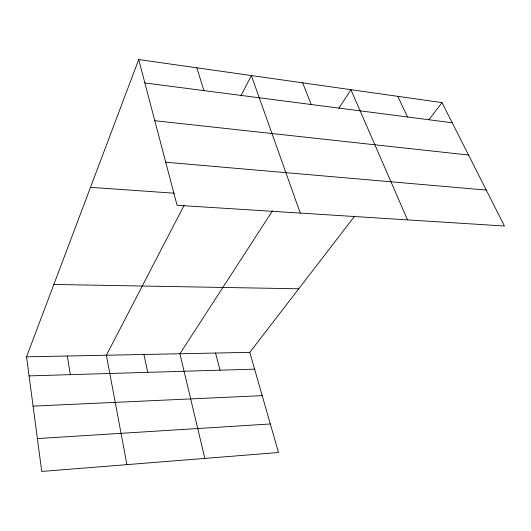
<?xml version="1.0" encoding="UTF-8"?>
<svg xmlns="http://www.w3.org/2000/svg" width="531" height="531" viewBox="0 0 531 531"><rect width="100%" height="100%" fill="white"/><g stroke="black" fill="none" stroke-linecap="round" stroke-linejoin="round"><path stroke-width="0.8" d="M354.715 216.064L249.802 352.358L278.51 452.518L41.737 471.442L26.55 356.825L138.71 59.558L442.031 102.622L504.45 226.014L177.062 205.291L138.71 59.558M184.184 205.185L106.399 355.226L126.916 464.632M240.808 95.945L251.375 75.555L300.254 213.09M272.483 210.814L179.916 353.759L204.853 458.406M338.891 108.258L350.918 89.686L407.529 219.88M428.995 119.561L442.031 102.622M37.382 438.573L270.325 423.977M33.081 406.115L262.208 395.648M29.079 375.895L254.614 369.145M26.55 356.825L249.802 352.358M53.857 284.463L298.734 288.784M90.496 187.343L174.268 193.204M165.725 162.22L486.27 190.071M154.8 120.71L468.534 155.025M144.863 82.955L452.226 122.78M397.799 96.343L407.536 116.986M302.643 82.836L311.232 104.507M196.842 67.815L203.931 90.609M215.559 353.042L220.066 370.18M143.901 354.476L147.718 372.344M67.318 356.009L70.311 374.66"/></g></svg>
